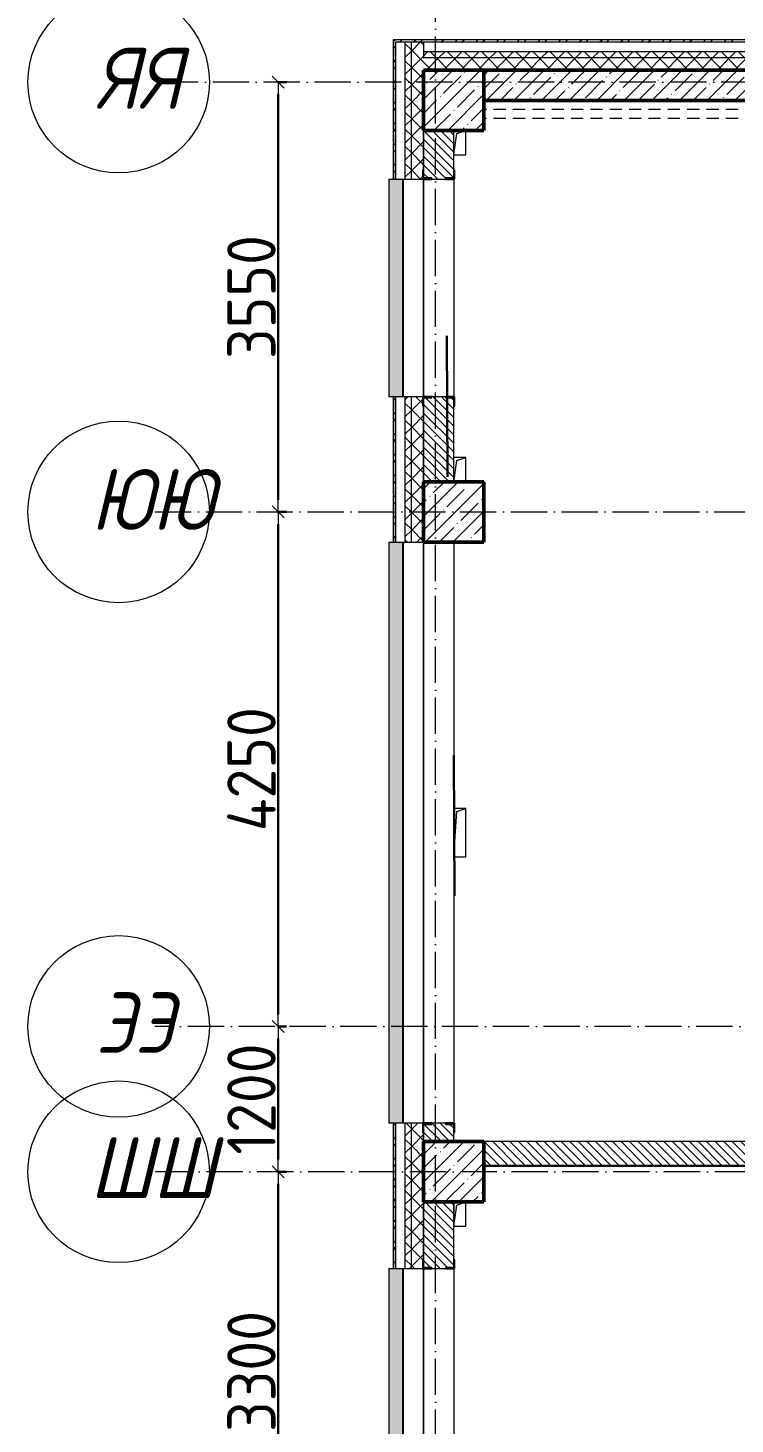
# Model space of a CAD drawing. Header units: millimetres. Extents: x -213536 to 1564669, y -45299 to 942238.
# Drawn here: x 538564 to 544408, y 646041 to 657573 of the extents above; entities that cross this region are included whole.
import ezdxf

# ---------------------------------------------------------------- set-up
doc = ezdxf.new("R2010")
doc.units = ezdxf.units.MM
doc.linetypes.add('200_ШТРИХ_ш1п0_6_', pattern=[160, 100, -60])
doc.linetypes.add('50_200_ШТРИХ_1Т_ш5_п1_п1_', pattern=[700, 500, -100, 0, -100])
for name, color, linetype, lineweight in [('2.4) ПГП вычит ЖБбалки 0.4 м -', 24, 'Continuous', 30), ('3.1) ЖБ окна 1.2 м', 102, 'Continuous', 30), ('5) Швы', 2, 'Continuous', 30), ('A-____-____-DIMS', 7, 'Continuous', 9), ('A-DETL-____-OTLN-3', 7, '200_ШТРИХ_ш1п0_6_', 9), ('A-GENM-____-MCUT', 7, 'Continuous', 25), ('A-GENM-____-OTLN', 7, 'Continuous', 9), ('A-GENM-____-OTLN-1', 7, 'Continuous', 25), ('A-GLAZ-____-OTLN', 7, 'Continuous', 9), ('A-WALL-____-MCUT', 7, 'Continuous', 13), ('A-WALL-____-MCUT-1', 7, 'Continuous', 9), ('A-WALL-____-MCUT-2', 7, 'Continuous', 50), ('A-WALL-____-OTLN', 7, 'Continuous', 9), ('A-WALL-____-PATT-1', 7, 'Continuous', 9), ('A-WALL-FNSH-MCUT-1', 7, 'Continuous', 9), ('S-COLS-____-MCUT', 7, 'Continuous', 50), ('S-COLS-____-OTLN', 7, 'Continuous', 9), ('S-GRID-____-IDEN', 7, 'Continuous', 9), ('S-GRID-____-OTLN-1', 7, '50_200_ШТРИХ_1Т_ш5_п1_п1_', 9)]:
    doc.layers.add(name, color=color, linetype=linetype, lineweight=lineweight)
doc.layers.add('A-GLAZ-____-OTLN-1', color=7, linetype='Continuous', lineweight=9, true_color=0xc0c0c0)
doc.styles.add('ISOCPEUR_I_9', font='isocpeui.ttf', dxfattribs={"width": 0.9, "height": 250})
doc.styles.add('СПДС', font='isocpeur.ttf', dxfattribs={"width": 0.9})
doc.dimstyles.new('Размера А3', dxfattribs={"dimtxt": 200, "dimasz": 100, "dimexe": 70, "dimexo": 100, "dimgap": 20, "dimtad": 1, "dimdec": 0, "dimrnd": 10, "dimzin": 0, "dimdsep": 46, "dimtxsty": 'СПДС', "dimblk": 'ARROWHEAD_6', "dimcen": 1, "dimclrd": 256, "dimclre": 256, "dimclrt": 256, "dimazin": 0, "dimtfac": 1, "dimtdec": 0, "dimtmove": 2, "dimatfit": 3, "dimfxl": 1, "dimtolj": 1, "dimtzin": 0, "dimarcsym": 0})
pattern_1 = [(135, (544282.637, 571544.04), (-35.35534, -35.35534), [])]
pattern_2 = [(45, (544282.64, 571544.04), (-85.53659, 85.53659), []), (45, (544339.66, 571544.04), (-85.53659, 85.53659), [])]
pattern_3 = [(45, (544282.64, 571544.04), (-70.71068, 70.71068), []), (135, (544282.64, 571544.04), (-70.71068, -70.71068), [])]

# ---------------------------------------------------------------- blocks, each defined once
blk = doc.blocks.new('BSC_Колонна _Прямоугольная - 500х500-V25-АР1_План отверстий 2 этажа в осях 1-64_Ю-ЯЯ')
at = {"layer": 'S-COLS-____-OTLN'}
h = blk.add_hatch(dxfattribs=at)
h.set_pattern_fill('FP_34', color=256, style=0, pattern_type=2)
h.set_pattern_definition([(45, (2200, -76581.04), (-114.04925, 114.04925), []), (45, (2314.05, -76581.04), (-114.04925, 114.04925), [201.613, -40.323, 3.353, -36.97])])
h.paths.add_polyline_path([(-250, -250), (250, -250), (250, 250), (-250, 250), (-250, 16)], flags=0)
at = {"layer": 'S-COLS-____-MCUT'}
for p, q in [((250, 250), (-250, 250)), ((-250, 250), (-250, -250)), ((250, -250), (250, 250)), ((-250, -250), (250, -250))]:
    blk.add_line(p, q, dxfattribs=at)
blk = doc.blocks.new('BSC_Колонна _Прямоугольная - 500х500-V27-АР1_План отверстий 2 этажа в осях 1-64_Ю-ЯЯ')
at = {"layer": 'S-COLS-____-OTLN'}
h = blk.add_hatch(dxfattribs=at)
h.set_pattern_fill('FP_36', color=256, style=0, pattern_type=2)
h.set_pattern_definition([(45, (2200, -85431.04), (-114.04925, 114.04925), []), (45, (2314.05, -85431.04), (-114.04925, 114.04925), [201.613, -40.323, 3.353, -36.97])])
h.paths.add_polyline_path([(-250, -250), (250, -250), (250, 250), (-250, 250), (-250, 46)], flags=0)
at = {"layer": 'S-COLS-____-MCUT'}
for p, q in [((250, 250), (-250, 250)), ((-250, 250), (-250, -250)), ((250, -250), (250, 250)), ((-250, -250), (250, -250))]:
    blk.add_line(p, q, dxfattribs=at)
blk = doc.blocks.new('BSC_Колонна _Прямоугольная - 500х500-V52-АР1_План отверстий 2 этажа в осях 1-64_Ю-ЯЯ')
at = {"layer": 'S-COLS-____-OTLN'}
h = blk.add_hatch(dxfattribs=at)
h.set_pattern_fill('FP_62', color=256, style=0, pattern_type=2)
h.set_pattern_definition([(45, (2200, -82031.04), (-114.04925, 114.04925), []), (45, (2314.05, -82031.04), (-114.04925, 114.04925), [201.613, -40.323, 3.353, -36.97])])
h.paths.add_polyline_path([(-250, -250), (250, -250), (250, 250), (-250, 250), (-250, 217)], flags=0)
at = {"layer": 'S-COLS-____-MCUT'}
for p, q in [((250, 250), (-250, 250)), ((-250, 250), (-250, -250)), ((250, -250), (250, 250)), ((-250, -250), (250, -250))]:
    blk.add_line(p, q, dxfattribs=at)
blk = doc.blocks.new('Фахверк_СКБ_Уголок - 250_2700-27497298-АР1_План отверстий 2 этажа в осях 1-64_Ю-ЯЯ')
at = {"layer": 'A-GENM-____-MCUT'}
for p, q in [((200, 181), (125, 181)), ((125, 181), (125, 106)), ((131, 106), (131, 175)), ((131, 175), (200, 175)), ((200, 175), (200, 181)), ((125, 106), (131, 106)), ((131, -6), (125, -6)), ((125, -6), (125, -81)), ((125, -81), (200, -81)), ((131, -75), (131, -6)), ((200, -75), (131, -75)), ((200, -81), (200, -75))]:
    blk.add_line(p, q, dxfattribs=at)
blk = doc.blocks.new('Фахверк_СКБ_Уголок - 250_2700_1-27501432-АР1_План отверстий 2 этажа в осях 1-64_Ю-ЯЯ')
at = {"layer": 'A-GENM-____-MCUT'}
for p, q in [((200, 181), (125, 181)), ((125, 181), (125, 106)), ((131, 106), (131, 175)), ((131, 175), (200, 175)), ((200, 175), (200, 181)), ((125, 106), (131, 106)), ((131, -6), (125, -6)), ((125, -6), (125, -81)), ((125, -81), (200, -81)), ((131, -75), (131, -6)), ((200, -75), (131, -75)), ((200, -81), (200, -75))]:
    blk.add_line(p, q, dxfattribs=at)
blk = doc.blocks.new('AR_Отверстие прямоугольное _в плите_ - AR_Отверстие прямоугольное _в плите_-30510733-АР1_План отверстий 2 этажа в осях 1-64_Ю-ЯЯ')
at = {"layer": 'A-GENM-____-OTLN'}
for p, q in [((-50, -100), (-25, 75)), ((-25, 75), (50, 100)), ((50, -100), (50, 100)), ((-50, -100), (50, -100))]:
    blk.add_line(p, q, dxfattribs=at)
blk = doc.blocks.new('AR_Отверстие прямоугольное _в плите_ - AR_Отверстие прямоугольное _в плите_-V166-АР1_План отверстий 2 этажа в осях 1-64_Ю-ЯЯ')
at = {"layer": 'A-GENM-____-OTLN'}
for p, q in [((-50, 100), (-50, -100)), ((-50, -100), (-25, 75)), ((-25, 75), (50, 100)), ((50, -100), (50, 100)), ((-50, -100), (50, -100))]:
    blk.add_line(p, q, dxfattribs=at)
blk = doc.blocks.new('AR_Отверстие прямоугольное _в плите_ - AR_Отверстие прямоугольное _в плите_-30510902-АР1_План отверстий 2 этажа в осях 1-64_Ю-ЯЯ')
at = {"layer": 'A-GENM-____-OTLN'}
for p, q in [((50, 200), (-50, 200)), ((-50, -200), (-25, 175)), ((-25, 175), (50, 200)), ((50, -200), (50, 200)), ((-50, -200), (50, -200))]:
    blk.add_line(p, q, dxfattribs=at)
blk = doc.blocks.new('AR_Отверстие прямоугольное _в плите_ - AR_Отверстие прямоугольное _в плите_-V177-АР1_План отверстий 2 этажа в осях 1-64_Ю-ЯЯ')
at = {"layer": 'A-GENM-____-OTLN'}
for p, q in [((50, 100), (-50, 100)), ((-50, -100), (-25, 75)), ((-25, 75), (50, 100)), ((50, -100), (50, 100))]:
    blk.add_line(p, q, dxfattribs=at)
blk = doc.blocks.new('Отлив_СКБ - Отлив витража_120_НВФ-31885689-АР1_План отверстий 2 этажа в осях 1-64_Ю-ЯЯ')
at = {"layer": 'A-GLAZ-____-OTLN-1'}
for points in [[(1800, 2), (1800, 120), (0, 120), (0, 2), (737, 2)], [(1800, 0), (1800, 2), (0, 2), (0, 0), (737, 0)]]:
    blk.add_hatch(color=256, dxfattribs=at).paths.add_polyline_path(points, flags=0)
at = {"layer": 'A-GLAZ-____-OTLN'}
for p, q in [((0, 83), (0, 120)), ((1800, 120), (0, 120)), ((1800, 120), (1800, 83)), ((0, 2), (1800, 2)), ((1800, 0), (0, 0))]:
    blk.add_line(p, q, dxfattribs=at)
blk = doc.blocks.new('Отлив_СКБ - Отлив витража_120_НВФ-31886035-АР1_План отверстий 2 этажа в осях 1-64_Ю-ЯЯ')
at = {"layer": 'A-GLAZ-____-OTLN-1'}
for points in [[(0, 83), (0, 2), (4800, 2), (4800, 120), (0, 120)], [(0, 0), (4800, 0), (4800, 2), (0, 2)]]:
    blk.add_hatch(color=256, dxfattribs=at).paths.add_polyline_path(points, flags=0)
at = {"layer": 'A-GLAZ-____-OTLN'}
for p, q in [((0, 83), (0, 120)), ((4800, 120), (0, 120)), ((4800, 120), (4800, 83)), ((0, 2), (4800, 2)), ((4800, 0), (0, 0))]:
    blk.add_line(p, q, dxfattribs=at)
blk = doc.blocks.new('Ось сетки - Круг_Ø6_00__ISO-2_5_0_9K_-25732049-АР1_План отверстий 2 этажа в осях 1-64_Ю-ЯЯ')
at = {"layer": 'S-GRID-____-IDEN'}
blk.add_circle((0, 0), 3, dxfattribs=at)
blk = doc.blocks.new('ARROWHEAD_6')
at = {"color": 0, "linetype": 'Continuous'}
for p, q in [((0, 0), (-1, 0)), ((-0.5, -0.5), (0.5, 0.5))]:
    blk.add_line(p, q, dxfattribs=at)
blk = doc.blocks.new('*D5585')
at = {"layer": 'A-____-____-DIMS', "lineweight": -2, "transparency": 16777216}
for p, q in [((-19249, 535597), (-19173, 535597)), ((-19243, 532397), (-19243, 535497)), ((-19249, 532297), (-19173, 532297))]:
    blk.add_line(p, q, dxfattribs=at)
at = {"layer": 'Defpoints', "color": 0, "lineweight": 30, "transparency": 16777216}
for p in [(-19349, 535597), (-19243, 535597), (-19349, 532297)]:
    blk.add_point(p, dxfattribs=at)
at = {"layer": 'A-____-____-DIMS', "lineweight": -2, "transparency": 16777216, "xscale": 100, "yscale": 100, "zscale": 100}
for p, rotation in [((-19243, 535597), 90), ((-19243, 532297), 270)]:
    blk.add_blockref('ARROWHEAD_6', p, dxfattribs=dict(at, rotation=rotation))
at = {"layer": 'A-____-____-DIMS', "transparency": 16777216, "insert": (-19463, 533947), "char_height": 400, "width": 2.49, "attachment_point": 5, "rotation": 90, "style": 'СПДС'}
blk.add_mtext('\\A1;3300', dxfattribs=at)
blk = doc.blocks.new('*D5586')
at = {"layer": 'A-____-____-DIMS', "lineweight": -2, "transparency": 16777216}
for p, q in [((-19249, 536797), (-19173, 536797)), ((-19243, 535697), (-19243, 536697)), ((-19249, 535597), (-19173, 535597))]:
    blk.add_line(p, q, dxfattribs=at)
at = {"layer": 'Defpoints', "color": 0, "lineweight": 30, "transparency": 16777216}
for p in [(-19349, 536797), (-19243, 536797), (-19349, 535597)]:
    blk.add_point(p, dxfattribs=at)
at = {"layer": 'A-____-____-DIMS', "lineweight": -2, "transparency": 16777216, "xscale": 100, "yscale": 100, "zscale": 100}
for p, rotation in [((-19243, 536797), 90), ((-19243, 535597), 270)]:
    blk.add_blockref('ARROWHEAD_6', p, dxfattribs=dict(at, rotation=rotation))
at = {"layer": 'A-____-____-DIMS', "transparency": 16777216, "insert": (-19463, 536197), "char_height": 400, "width": 2.3, "attachment_point": 5, "rotation": 90, "style": 'СПДС'}
blk.add_mtext('\\A1;1200', dxfattribs=at)
blk = doc.blocks.new('*D5587')
at = {"layer": 'A-____-____-DIMS', "lineweight": -2, "transparency": 16777216}
for p, q in [((-19249, 541047), (-19173, 541047)), ((-19243, 536897), (-19243, 540947)), ((-19249, 536797), (-19173, 536797))]:
    blk.add_line(p, q, dxfattribs=at)
at = {"layer": 'Defpoints', "color": 0, "lineweight": 30, "transparency": 16777216}
for p in [(-19349, 541047), (-19243, 541047), (-19349, 536797)]:
    blk.add_point(p, dxfattribs=at)
at = {"layer": 'A-____-____-DIMS', "lineweight": -2, "transparency": 16777216, "xscale": 100, "yscale": 100, "zscale": 100}
for p, rotation in [((-19243, 541047), 90), ((-19243, 536797), 270)]:
    blk.add_blockref('ARROWHEAD_6', p, dxfattribs=dict(at, rotation=rotation))
at = {"layer": 'A-____-____-DIMS', "transparency": 16777216, "insert": (-19463, 538922), "char_height": 400, "width": 2.56, "attachment_point": 5, "rotation": 90, "style": 'СПДС'}
blk.add_mtext('\\A1;4250', dxfattribs=at)
blk = doc.blocks.new('*D5588')
at = {"layer": 'A-____-____-DIMS', "lineweight": -2, "transparency": 16777216}
for p, q in [((-19249, 544597), (-19173, 544597)), ((-19243, 541147), (-19243, 544497)), ((-19249, 541047), (-19173, 541047))]:
    blk.add_line(p, q, dxfattribs=at)
at = {"layer": 'Defpoints', "color": 0, "lineweight": 30, "transparency": 16777216}
for p in [(-19349, 544597), (-19243, 544597), (-19349, 541047)]:
    blk.add_point(p, dxfattribs=at)
at = {"layer": 'A-____-____-DIMS', "lineweight": -2, "transparency": 16777216, "xscale": 100, "yscale": 100, "zscale": 100}
for p, rotation in [((-19243, 544597), 90), ((-19243, 541047), 270)]:
    blk.add_blockref('ARROWHEAD_6', p, dxfattribs=dict(at, rotation=rotation))
at = {"layer": 'A-____-____-DIMS', "transparency": 16777216, "insert": (-19463, 542822), "char_height": 400, "width": 2.49, "attachment_point": 5, "rotation": 90, "style": 'СПДС'}
blk.add_mtext('\\A1;3550', dxfattribs=at)
blk = doc.blocks.new('2этаж')
at = {"layer": 'S-GRID-____-OTLN-1', "color": 251, "ltscale": 0.6, "true_color": 0x636466}
for p, q in [((-17941.7, 511907.5), (-17941.7, 549908.8)), ((88482.7, 544597), (-20260.4, 544597)), ((-20260.4, 541047), (88482.7, 541047)), ((31562.9, 536797), (-20260.4, 536797)), ((17013.3, 535597), (-20260.4, 535597))]:
    blk.add_line(p, q, dxfattribs=at)
at = {"layer": 'S-GRID-____-IDEN', "xscale": 250, "yscale": 250, "zscale": 99.99999999999993}
for p, rotation in [((-20560.4, 544597), 89.9999999999998), ((-20560.4, 541047), 269.9999999999995), ((-20560.4, 536797), 89.9999999999998), ((-20560.4, 535597), 89.9999999999998)]:
    blk.add_blockref('Ось сетки - Круг_Ø6_00__ISO-2_5_0_9K_-25732049-АР1_План отверстий 2 этажа в осях 1-64_Ю-ЯЯ', p, dxfattribs=dict(at, rotation=rotation))
at = {"layer": 'S-GRID-____-IDEN', "char_height": 500, "attachment_point": 1, "style": 'ISOCPEUR_I_9'}
for s, insert, width in [('ЯЯ', (-20750.1, 544878.9), 447.342), ('ЮЮ', (-20790.8, 541399.4), 533.924), ('ЭЭ', (-20750.1, 537078.9), 447.342), ('ШШ', (-20797.8, 535878.9), 562.785)]:
    blk.add_mtext(s, dxfattribs=dict(at, insert=insert, width=width))
at = {"layer": 'A-____-____-DIMS'}
for base, p1, p2, picture, middle in [((-19243.1, 544597), (-19349.1, 541047), (-19349.1, 544597), '*D5588', (-19463.1, 542822)), ((-19243.1, 541047), (-19349.1, 536797), (-19349.1, 541047), '*D5587', (-19463.1, 538922)), ((-19243.1, 536797), (-19349.1, 535597), (-19349.1, 536797), '*D5586', (-19463.1, 536197)), ((-19243.1, 535597), (-19349.1, 532297), (-19349.1, 535597), '*D5585', (-19463.1, 533947))]:
    dim = blk.add_linear_dim(base=base, p1=p1, p2=p2, angle=90, dimstyle='Размера А3', override={"dimtxt": 400}, dxfattribs=at)
    dim.commit()
    dim.dimension.update_dxf_attribs({"geometry": picture, "text_midpoint": middle})

msp = doc.modelspace()

# ---------------------------------------------------------------- hatches: boundary and pattern name
at = {"layer": 'A-WALL-____-PATT-1'}
h = msp.add_hatch(dxfattribs=at)
h.set_pattern_fill('FP_3', color=256, style=0, pattern_type=2)
h.set_pattern_definition(pattern_2)
h.paths.add_polyline_path([(541582.6, 644405.1), (541602.6, 644405.1), (541602.6, 645525.1), (541582.6, 645525.1), (541582.6, 644912.8)], flags=0)
h.paths.add_polyline_path([(541602.6, 647325.1), (541602.6, 648525.1), (541582.6, 648525.1), (541582.6, 647325.1)], flags=0)
h.paths.add_polyline_path([(541602.6, 653325.1), (541602.6, 654525.1), (541582.6, 654525.1), (541582.6, 653325.1)], flags=0)
h.paths.add_polyline_path([(541602.6, 656325.1), (541602.6, 657475.1), (541582.6, 657475.1), (541582.6, 656325.1)], flags=0)
h = msp.add_hatch(dxfattribs=at)
h.set_pattern_fill('FP_3', color=256, style=0, pattern_type=2)
h.set_pattern_definition(pattern_2)
h.paths.add_polyline_path([(568150.1, 657455.1), (568150.1, 657475.1), (564412.6, 657475.1), (564412.6, 657455.1), (568128.7, 657455.1)], flags=0)
h.paths.add_polyline_path([(554912.6, 657455.1), (554912.6, 657475.1), (541602.6, 657475.1), (541602.6, 657455.1), (554872.5, 657455.1)], flags=0)
h = msp.add_hatch(dxfattribs=at)
h.set_pattern_fill('FP_1', color=256, style=0, pattern_type=2)
h.set_pattern_definition(pattern_3)
h.paths.add_polyline_path([(541732.6, 644575.1), (541732.6, 645525.1), (541682.6, 645525.1), (541682.6, 644575.1)], flags=0)
h.paths.add_polyline_path([(541732.6, 647325.1), (541732.6, 648525.1), (541682.6, 648525.1), (541682.6, 647325.1)], flags=0)
h.paths.add_polyline_path([(541732.6, 653325.1), (541732.6, 654525.1), (541682.6, 654525.1), (541682.6, 653325.1)], flags=0)
h.paths.add_polyline_path([(541732.6, 656325.1), (541732.6, 657455.1), (541682.6, 657455.1), (541682.6, 656325.1)], flags=0)
h = msp.add_hatch(dxfattribs=at)
h.set_pattern_fill('FP_1', color=256, style=0, pattern_type=2)
h.set_pattern_definition(pattern_3)
h.paths.add_polyline_path([(541832.6, 644575.1), (541832.6, 645450.1), (541826.6, 645450.1), (541826.6, 645525.1), (541732.6, 645525.1), (541732.6, 644575.1)], flags=0)
h.paths.add_polyline_path([(541826.6, 647325.1), (541826.6, 647400.1), (541832.6, 647400.1), (541832.6, 648450.1), (541826.6, 648450.1), (541826.6, 648525.1), (541732.6, 648525.1), (541732.6, 647325.1)], flags=0)
h.paths.add_polyline_path([(541732.6, 653325.1), (541832.6, 653325.1), (541832.6, 654450.1), (541826.6, 654450.1), (541826.6, 654525.1), (541732.6, 654525.1), (541732.6, 653792)], flags=0)
h.paths.add_polyline_path([(541826.6, 656325.1), (541826.6, 656400.1), (541832.6, 656400.1), (541832.6, 657455.1), (541732.6, 657455.1), (541732.6, 656325.1)], flags=0)
h = msp.add_hatch(dxfattribs=at)
h.set_pattern_fill('FP_1', color=256, style=0, pattern_type=2)
h.set_pattern_definition(pattern_3)
h.paths.add_polyline_path([(564412.6, 657325.1), (567982.6, 657325.1), (567982.6, 657375.1), (564412.6, 657375.1)], flags=0)
h.paths.add_polyline_path([(554872.5, 657325.1), (554912.6, 657325.1), (554912.6, 657375.1), (541832.6, 657375.1), (541832.6, 657325.1), (551337.5, 657325.1)], flags=0)
h = msp.add_hatch(dxfattribs=at)
h.set_pattern_fill('FP_1', color=256, style=0, pattern_type=2)
h.set_pattern_definition(pattern_3)
h.paths.add_polyline_path([(567282.6, 657225.1), (567982.6, 657225.1), (567982.6, 657325.1), (564412.6, 657325.1), (564412.6, 657231.1), (564487.6, 657231.1), (564487.6, 657225.1), (567245, 657225.1)], flags=0)
h.paths.add_polyline_path([(554182.6, 657225.1), (554837.6, 657225.1), (554837.6, 657231.1), (554912.6, 657231.1), (554912.6, 657325.1), (541832.6, 657325.1), (541832.6, 657225.1), (553682.6, 657225.1)], flags=0)
h = msp.add_hatch(dxfattribs=at)
h.set_pattern_fill('FP_13', color=256, style=0, pattern_type=2)
h.set_pattern_definition([(45, (544282.64, 571544.04), (-114.04925, 114.04925), []), (45, (544396.69, 571544.04), (-114.04925, 114.04925), [201.612, -40.322, 3.353, -36.97])])
h.paths.add_polyline_path([(548532.6, 656975.1), (549332.6, 656975.1), (549332.6, 657225.1), (542332.6, 657225.1), (542332.6, 656975.1), (548432.6, 656975.1)], flags=0)
h = msp.add_hatch(dxfattribs=at)
h.set_pattern_fill('FP_6', color=256, style=0, pattern_type=2)
h.set_pattern_definition(pattern_1)
h.paths.add_polyline_path([(542082.6, 653825.1), (542082.6, 654519.1), (542013.6, 654519.1), (542013.6, 654525.1), (541901.6, 654525.1), (541901.6, 654519.1), (541832.6, 654519.1), (541832.6, 653825.1)], flags=0)
h.paths.add_polyline_path([(542013.6, 656325.1), (542013.6, 656331.1), (542082.6, 656331.1), (542082.6, 656725.1), (541832.6, 656725.1), (541832.6, 656331.1), (541901.6, 656331.1), (541901.6, 656325.1)], flags=0)
h = msp.add_hatch(dxfattribs=at)
h.set_pattern_fill('FP_6', color=256, style=0, pattern_type=2)
h.set_pattern_definition(pattern_1)
h.paths.add_polyline_path([(541976.6, 648375.1), (542082.6, 648375.1), (542082.6, 648519.1), (542013.6, 648519.1), (542013.6, 648525.1), (541901.6, 648525.1), (541901.6, 648519.1), (541832.6, 648519.1), (541832.6, 648375.1)], flags=0)
h = msp.add_hatch(dxfattribs=at)
h.set_pattern_fill('FP_6', color=256, style=0, pattern_type=2)
h.set_pattern_definition(pattern_1)
h.paths.add_polyline_path([(549332.6, 648175.1), (549332.6, 648375.1), (545838.6, 648375.1), (545838.6, 648306.1), (545832.6, 648306.1), (545832.6, 648375.1), (542332.6, 648375.1), (542332.6, 648175.1), (545832.6, 648175.1), (545832.6, 648244.1), (545838.6, 648244.1), (545838.6, 648175.1), (547802.5, 648175.1)], flags=0)
h = msp.add_hatch(dxfattribs=at)
h.set_pattern_fill('FP_6', color=256, style=0, pattern_type=2)
h.set_pattern_definition(pattern_1)
h.paths.add_polyline_path([(542082.6, 645075.1), (542082.6, 645519.1), (542013.6, 645519.1), (542013.6, 645525.1), (541901.6, 645525.1), (541901.6, 645519.1), (541832.6, 645519.1), (541832.6, 645075.1)], flags=0)
h.paths.add_polyline_path([(541901.6, 647325.1), (542013.6, 647325.1), (542013.6, 647331.1), (542082.6, 647331.1), (542082.6, 647875.1), (541832.6, 647875.1), (541832.6, 647331.1), (541901.6, 647331.1)], flags=0)

# ---------------------------------------------------------------- linework, layer by layer
at = {"layer": '2.4) ПГП вычит ЖБбалки 0.4 м -'}
msp.add_lwpolyline([(542332.6, 648175.1), (549032.6, 648175.1)], dxfattribs=at)
at = {"layer": '5) Швы', "lineweight": 30}
for points in [[(542030.6, 653866.2), (542024.6, 655028.7)], [(542088.6, 650403.7), (542082.6, 651566.2)]]:
    msp.add_lwpolyline(points, dxfattribs=at)
at = {"layer": '5) Швы'}
msp.add_lwpolyline([(542332.6, 647916.2), (542332.6, 648216.2)], dxfattribs=at)
at = {"layer": 'A-DETL-____-OTLN-3'}
for p, q in [((548432.6, 656900.1), (542332.6, 656900.1)), ((548432.6, 656825.1), (542332.6, 656825.1))]:
    msp.add_line(p, q, dxfattribs=at)
at = {"layer": 'A-WALL-____-MCUT'}
for p, q in [((554912.6, 657455.1), (541602.6, 657455.1)), ((541602.6, 657455.1), (541602.6, 656325.1)), ((541602.6, 656325.1), (541602.6, 657455.1)), ((542082.6, 656400.1), (542082.6, 656725.1)), ((541602.6, 656325.1), (541826.6, 656325.1)), ((541901.6, 656325.1), (542013.6, 656325.1)), ((541826.6, 654525.1), (541602.6, 654525.1)), ((541602.6, 654525.1), (541602.6, 653325.1)), ((541602.6, 653325.1), (541602.6, 654525.1)), ((542013.6, 654525.1), (541901.6, 654525.1)), ((542082.6, 653825.1), (542082.6, 654450.1)), ((541602.6, 653325.1), (541832.6, 653325.1)), ((541826.6, 648525.1), (541602.6, 648525.1)), ((541602.6, 648525.1), (541602.6, 647325.1)), ((541602.6, 647325.1), (541602.6, 648525.1)), ((542013.6, 648525.1), (541901.6, 648525.1)), ((542082.6, 648375.1), (542082.6, 648450.1)), ((545832.6, 648375.1), (542332.6, 648375.1)), ((542332.6, 648175.1), (545832.6, 648175.1)), ((542082.6, 647400.1), (542082.6, 647875.1)), ((541602.6, 647325.1), (541826.6, 647325.1)), ((541901.6, 647325.1), (542013.6, 647325.1))]:
    msp.add_line(p, q, dxfattribs=at)
at = {"layer": 'A-WALL-____-MCUT-1'}
for p, q in [((541682.6, 656325.1), (541682.6, 657455.1)), ((541732.6, 656325.1), (541732.6, 657455.1)), ((541832.6, 657455.1), (541832.6, 657325.1)), ((554912.6, 657375.1), (541832.6, 657375.1)), ((554912.6, 657325.1), (541832.6, 657325.1)), ((541832.6, 656725.1), (541832.6, 656400.1)), ((541832.6, 656400.1), (541832.6, 656725.1)), ((541682.6, 653325.1), (541682.6, 654525.1)), ((541732.6, 653325.1), (541732.6, 654525.1)), ((541832.6, 654450.1), (541832.6, 653825.1)), ((541832.6, 653825.1), (541832.6, 654450.1)), ((541682.6, 647325.1), (541682.6, 648525.1)), ((541732.6, 647325.1), (541732.6, 648525.1)), ((541832.6, 648450.1), (541832.6, 648375.1)), ((541832.6, 648375.1), (541832.6, 648450.1)), ((541832.6, 647875.1), (541832.6, 647400.1)), ((541832.6, 647400.1), (541832.6, 647875.1))]:
    msp.add_line(p, q, dxfattribs=at)
at = {"layer": 'A-WALL-____-MCUT-2'}
for p, q in [((549332.6, 657225.1), (542332.6, 657225.1)), ((542332.6, 656975.1), (549332.6, 656975.1))]:
    msp.add_line(p, q, dxfattribs=at)
at = {"layer": 'A-WALL-____-OTLN'}
for p, q in [((541832.6, 654525.1), (541832.6, 656325.1)), ((541832.6, 656325.1), (541832.6, 654525.1)), ((542082.6, 656325.1), (542082.6, 654525.1)), ((541832.6, 648525.1), (541832.6, 653325.1)), ((541832.6, 653325.1), (541832.6, 648525.1)), ((542082.6, 653325.1), (542082.6, 648525.1)), ((541832.6, 645525.1), (541832.6, 647325.1)), ((541832.6, 647325.1), (541832.6, 645525.1)), ((542082.6, 647325.1), (542082.6, 645525.1))]:
    msp.add_line(p, q, dxfattribs=at)
at = {"layer": 'A-WALL-FNSH-MCUT-1'}
for p, q in [((554912.6, 657475.1), (541582.6, 657475.1)), ((541582.6, 657475.1), (541582.6, 656325.1)), ((541582.6, 656325.1), (541602.6, 656325.1)), ((541582.6, 654525.1), (541582.6, 653325.1)), ((541602.6, 654525.1), (541582.6, 654525.1)), ((541582.6, 653325.1), (541602.6, 653325.1)), ((541582.6, 648525.1), (541582.6, 647325.1)), ((541602.6, 648525.1), (541582.6, 648525.1)), ((541582.6, 647325.1), (541602.6, 647325.1))]:
    msp.add_line(p, q, dxfattribs=at)

# ---------------------------------------------------------------- block references
at = {"layer": '3.1) ЖБ окна 1.2 м'}
msp.add_blockref('2этаж', (559874.3, 112528.1), dxfattribs=at)
at = {"layer": 'A-GENM-____-OTLN'}
for name, p in [('AR_Отверстие прямоугольное _в плите_ - AR_Отверстие прямоугольное _в плите_-30510733-АР1_План отверстий 2 этажа в осях 1-64_Ю-ЯЯ', (542132.6, 656625.1)), ('AR_Отверстие прямоугольное _в плите_ - AR_Отверстие прямоугольное _в плите_-V177-АР1_План отверстий 2 этажа в осях 1-64_Ю-ЯЯ', (542132.6, 653925.1)), ('AR_Отверстие прямоугольное _в плите_ - AR_Отверстие прямоугольное _в плите_-30510902-АР1_План отверстий 2 этажа в осях 1-64_Ю-ЯЯ', (542132.6, 650925.1)), ('AR_Отверстие прямоугольное _в плите_ - AR_Отверстие прямоугольное _в плите_-V166-АР1_План отверстий 2 этажа в осях 1-64_Ю-ЯЯ', (542133.1, 647775.1))]:
    msp.add_blockref(name, p, dxfattribs=at)
at = {"layer": 'A-GENM-____-OTLN-1'}
for name, p, rotation in [('Фахверк_СКБ_Уголок - 250_2700-27497298-АР1_План отверстий 2 этажа в осях 1-64_Ю-ЯЯ', (542007.6, 656200.1), 89.99999999999991), ('Фахверк_СКБ_Уголок - 250_2700-27497298-АР1_План отверстий 2 этажа в осях 1-64_Ю-ЯЯ', (541907.6, 654650.1), 269.9999999999999), ('Фахверк_СКБ_Уголок - 250_2700_1-27501432-АР1_План отверстий 2 этажа в осях 1-64_Ю-ЯЯ', (541907.6, 648650.1), 269.9999999999999), ('Фахверк_СКБ_Уголок - 250_2700-27497298-АР1_План отверстий 2 этажа в осях 1-64_Ю-ЯЯ', (542007.6, 647200.1), 89.99999999999991)]:
    msp.add_blockref(name, p, dxfattribs=dict(at, rotation=rotation))
at = {"layer": 'A-GLAZ-____-OTLN', "rotation": 90}
for name, p in [('Отлив_СКБ - Отлив витража_120_НВФ-31885689-АР1_План отверстий 2 этажа в осях 1-64_Ю-ЯЯ', (541665.6, 654525.1)), ('Отлив_СКБ - Отлив витража_120_НВФ-31886035-АР1_План отверстий 2 этажа в осях 1-64_Ю-ЯЯ', (541665.6, 648525.1)), ('Отлив_СКБ - Отлив витража_120_НВФ-31885689-АР1_План отверстий 2 этажа в осях 1-64_Ю-ЯЯ', (541665.6, 645525.1))]:
    msp.add_blockref(name, p, dxfattribs=at)
at = {"layer": 'S-COLS-____-OTLN'}
for name, p in [('BSC_Колонна _Прямоугольная - 500х500-V27-АР1_План отверстий 2 этажа в осях 1-64_Ю-ЯЯ', (542082.6, 656975.1)), ('BSC_Колонна _Прямоугольная - 500х500-V52-АР1_План отверстий 2 этажа в осях 1-64_Ю-ЯЯ', (542082.6, 653575.1)), ('BSC_Колонна _Прямоугольная - 500х500-V25-АР1_План отверстий 2 этажа в осях 1-64_Ю-ЯЯ', (542082.6, 648125.1))]:
    msp.add_blockref(name, p, dxfattribs=at)

doc.saveas('drawing.dxf')
